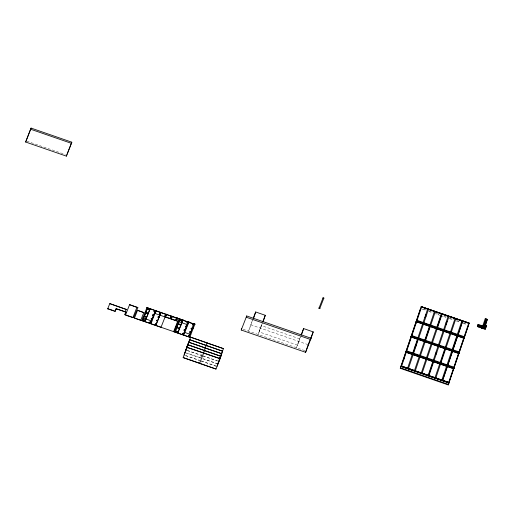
<?xml version="1.0" encoding="UTF-8"?>
<svg xmlns="http://www.w3.org/2000/svg" width="513" height="513" viewBox="0 0 513 513"><rect width="100%" height="100%" fill="white"/><g stroke="black" fill="none" stroke-linecap="round" stroke-linejoin="round"><path stroke-width="0.38" stroke-dasharray="2.56 1.92" d="M252.338 320.51L248.51 331.129L253.268 319.048M201.968 354.182L200.532 357.837L186.482 352.976M200.532 358.189L201.397 355.996M261.925 323.831L258.097 334.444L262.855 322.363M300.272 337.105L296.443 347.718L301.202 335.637M26.791 141.146L65.266 154.464M423.68 309.127L428.175 310.686M428.919 310.942L432.664 312.237M436.409 313.533L439.404 314.572M443.899 316.13L448.394 317.682M449.144 317.945L453.639 319.496M456.634 320.535L460.379 321.831M463.374 322.869L467.119 324.165M421.981 309.121L425.726 310.416M428.721 311.455L433.216 313.007M433.966 313.27L439.955 315.341M440.705 315.604L445.944 317.419M449.689 318.714L453.434 320.009M456.429 321.048L460.174 322.344M463.168 323.382L466.913 324.678M250.658 324.774L308.178 344.685M243.181 329.282L306.03 351.039M187.341 350.437L201.391 355.297M202.956 355.842L217.897 361.011M187.219 350.565L201.41 355.477M202.904 355.996L217.095 360.908M202.847 358.638L217.037 363.55M186.36 353.104L200.551 358.016M202.795 358.792L216.986 363.704M185.623 355.515L199.672 360.382M201.237 360.921L216.178 366.096M185.501 355.644L199.692 360.556M201.186 361.075L216.12 366.244M261.252 325.537L259.103 331.885L297.45 345.159L299.598 338.811L261.252 325.537"/><path stroke-width="0.77" d="M411.24 336.259L410.996 336.99L458.93 353.585L459.443 352.053L411.516 335.464L411.227 336.291L459.173 352.848M416.402 321.01L416.152 321.747L464.085 338.336L464.598 336.81L416.671 320.215L416.402 321.01L464.329 337.605M417.845 339.362L418.089 338.631L412.92 353.906L413.202 353.079M429.849 326.486L430.093 325.755L424.924 341.03L425.206 340.202M433.228 361.716L433.472 360.985L428.477 375.753L428.586 375.439M445.233 348.84L445.476 348.109L440.308 363.39L440.59 362.563M457.237 335.964L457.481 335.233L452.312 350.514L452.594 349.686M25.65 142.03L31.075 128.09L71.814 142.197L71.429 143.339L66.389 156.132L25.65 142.03L31.075 128.09M66.389 156.132L66.78 154.99M124.396 311.513L116.182 308.672L115.124 311.378L107.724 308.82L108.602 308.954M109.769 303.625L126.179 309.39L109.769 303.625L107.724 308.82M115.124 311.378L116.182 308.672M116.13 308.82L125.191 311.872M124.742 314.713L125.8 312M125.518 314.982L132.918 317.541L125.518 314.982L129.577 304.671L136.945 307.306L129.577 304.671M133.624 317.784L137.978 307.492M134.483 318.086L140.786 320.266L134.483 318.086L137.535 310.333L143.807 312.59L137.535 310.333M194.247 323.812L188.989 336.663L194.042 323.741L194.934 324.049L189.778 337.227L141.844 320.631L150.117 323.325M142.909 317.919L151.919 321.125M147.891 307.768L146.936 307.653L194.869 324.28M146.936 307.685L194.818 324.434L194.934 324.049M143.287 320.106L143.493 319.593M144.692 316.547L144.89 316.034M147.468 308.332L142.633 320.612L147.686 307.697M146.083 313.02L146.282 312.507M147.564 309.256L147.917 308.3M143.018 320.221L143.973 320.343M143.909 320.529L144.179 319.83M144.422 316.668L145.378 316.784M145.314 316.976L145.577 316.271M145.134 320.952L144.307 320.458M144.243 320.644L144.506 319.945M145.814 313.135L146.769 313.257M146.699 313.443L146.968 312.744M146.532 317.4L145.705 316.899M145.641 317.092L145.91 316.386M147.295 309.377L148.251 309.493M148.186 309.685L148.449 308.98L147.763 308.743M147.924 313.866L147.096 313.366M147.032 313.558L147.302 312.859M149.405 310.108L148.578 309.608M148.513 309.801L148.783 309.095L149.469 309.333M144.993 320.696L145.192 320.183M146.391 317.137L146.596 316.624M147.782 313.603L147.981 313.097M149.264 309.846L149.616 308.89M149.995 309.204L144.948 321.414L150.206 308.57M150.828 308.999L150.001 308.499L149.61 309.596L148.719 309.288M150.61 322.85L149.783 322.35M149.719 322.542L149.988 321.843M152.008 319.298L151.188 318.797M151.123 318.983L151.386 318.284M153.4 315.764L152.579 315.264M152.508 315.457L152.778 314.751M154.881 312L154.06 311.506M153.996 311.692L154.259 310.993M150.469 322.587L150.668 322.081M151.867 319.035L152.072 318.522M153.259 315.501L153.464 314.988M154.74 311.744L154.945 311.231M155.689 310.468L150.431 323.312L155.484 310.397L156.369 310.705L155.625 310.654M154.945 313.449L187.809 324.825M155.926 310.968L150.886 323.761L161.018 327.268L165.154 316.777L177.748 321.138L173.618 331.629L189.778 337.227M156.087 324.748L155.259 324.248M155.195 324.44L155.465 323.735M157.491 321.189L156.664 320.689M156.6 320.881L156.863 320.183M158.883 317.662L158.055 317.162M157.991 317.355L158.254 316.649M160.364 313.898L159.537 313.398M159.472 313.59C159.607 312.128 160.813 313.655 160.223 313.635M155.946 324.485L156.151 323.972M157.35 320.926L157.549 320.42M158.741 317.4L158.94 316.887M160.742 312.924L155.907 325.21L160.96 312.289L161.787 312.789M166.61 314.392L165.693 316.79L164.66 316.22M164.596 316.412L165.404 314.328M165.346 316.457L166.199 314.245L167.296 314.629L166.545 314.578M166.026 314.758L166.199 314.245M166.231 314.828L166.404 314.315L165.487 316.72M172.086 316.284L171.169 318.688L170.136 318.118M170.072 318.31L170.887 316.226M170.823 318.355L171.675 316.143L172.772 316.521L172.022 316.476M171.708 316.72L171.881 316.213L170.964 318.618M171.374 319.137L172.362 316.656M177.569 318.182L176.645 320.587L175.619 320.016M175.555 320.202L176.363 318.118M176.299 320.253L177.152 318.041L178.248 318.419L177.498 318.374M177.357 318.111L176.44 320.51M179.172 318.81L180.127 318.926L175.074 331.84L179.916 318.855M175.523 331.263L175.722 330.75M176.921 327.704L177.126 327.191M178.46 323.145L178.248 323.78L179.204 323.902M178.312 324.178L178.665 323.216M179.794 320.413C179.364 320.074 181.294 319.637 180.416 320.843L179.524 320.535M175.254 331.379L176.209 331.501M176.145 331.687L176.408 330.988M176.652 327.826L177.607 327.942M177.543 328.134L177.812 327.429M178.043 324.293L178.999 324.415M178.005 332.334L177.184 331.834M177.12 332.026L177.383 331.327M179.409 328.782L178.582 328.282M178.518 328.467L178.787 327.769M180.8 325.248L179.973 324.748M179.909 324.941L180.172 324.235M182.282 321.484L181.455 320.991M181.39 321.176C181.525 319.714 182.737 321.241 182.141 321.228M177.864 332.071L178.069 331.565M179.268 328.519L179.467 328.006M180.659 324.986L180.858 324.472M183.083 319.952L177.825 332.796L182.878 319.881L183.705 320.375M183.487 334.232L182.66 333.732M182.596 333.925L182.859 333.219M184.885 330.673L184.058 330.173M183.994 330.366L184.263 329.667M186.277 327.147L185.45 326.646M185.385 326.839L185.655 326.133L186.334 326.371M187.758 323.382L186.931 322.882M186.867 323.075L187.136 322.376L187.822 322.606M183.346 333.969L183.545 333.456M184.744 330.41L184.949 329.904M186.136 326.884L186.488 325.928M187.617 323.119L187.97 322.164M183.776 335.06L188.79 322.344M184.789 332.501L190.836 334.514M188.56 321.843L183.301 334.694L188.354 321.773L189.246 322.081L188.495 322.036M189.169 336.201L188.348 335.701M188.277 335.893L188.547 335.188M190.573 332.642L189.746 332.142M189.682 332.334L189.945 331.635M191.965 329.115L191.137 328.615M191.073 328.801L191.336 328.102L192.022 328.339M193.446 325.351L192.619 324.851M192.555 325.043L192.817 324.338M189.028 335.938L189.233 335.425M190.432 332.379L190.631 331.873M191.824 328.852L192.176 327.897M193.305 325.088L193.504 324.575M190.092 336.336L189.348 336.284M183.147 357.67L187.207 347.359L220.096 358.658L216.011 369.046L183.173 357.593L199.608 363.281M184.007 355.131L188.066 344.819L204.495 350.507L203.321 353.508M184.892 352.514L188.925 342.28L205.354 347.968L204.18 350.969M185.751 349.969L189.784 339.734L206.213 345.422L205.04 348.423M186.61 347.429L190.644 337.195L207.079 342.883L205.925 345.807M193.17 328.532L192.42 328.48M187.181 347.436L220.096 358.658M188.066 344.819L220.904 356.272L204.469 350.584M188.925 342.28L221.763 353.733L205.328 348.045M189.784 339.734L222.623 351.187L206.188 345.499M190.644 337.195L223.482 348.648L207.053 342.96M203.61 353.124L199.583 363.358L216.011 369.046M216.922 366.353L220.956 356.118M241.232 330.026L246.702 315.963L311.07 338.247L305.601 352.309L241.232 330.026L241.661 328.756M246.702 315.963L246.272 317.233L310.641 339.516L313.219 331.892L303.632 328.576L301.112 334.97M253.55 318.336L255.698 311.981L265.285 315.303L263.137 321.651M301.484 334.925L303.632 328.576M323.883 298.079L319.721 308.653L319.849 308.313L319.028 308.031L318.926 308.377L323.055 297.796L323.883 298.079L323.761 298.425M323.055 297.796L322.94 298.136M305.601 352.309L308.178 344.685M469.241 323.087L421.231 306.697L469.241 323.087L448.215 384.91L400.281 368.315L420.686 308.089L420.48 308.602M401.493 366.423L421.699 306.703M417.537 338.901L412.58 353.521M417.806 338.144L422.693 323.652M413.202 354.432L408.29 368.924M418.358 339.183L413.407 353.803M418.602 338.42L423.514 323.934M423.757 323.177L428.547 309.07M414.158 354.759L414.421 353.996M419.32 339.516L419.519 338.901M424.475 324.267L424.732 323.504M415.53 355.233L415.729 354.618M420.686 339.991L420.942 339.228M425.841 324.742L426.104 323.979M422.058 340.465L422.314 339.702M427.214 325.216L427.47 324.453M419.23 356.503L414.318 370.995M419.487 355.753L424.386 341.267M429.541 326.024L424.591 340.645M429.811 325.268L434.517 311.295M420.051 356.785L415.139 371.284M420.288 356.035L425.206 341.555M425.45 340.792L430.362 326.306M426.072 358.888L421.218 373.24M426.341 358.132L431.234 343.639M436.659 327.64L441.366 313.667M421.975 373.656L426.893 359.171M432.055 343.922L427.098 358.549M432.299 343.159L437.211 328.679M437.454 327.916L442.187 313.95M443.065 314.533L443.2 314.142M444.438 315.008L444.508 314.764M428.079 375.625L432.869 361.396M433.19 360.504L438.076 346.012M438.339 345.249L443.238 330.763M443.508 330.013L448.208 316.034M428.868 375.894L433.741 361.537M433.985 360.78L438.904 346.294M439.16 345.531L444.059 331.045M432.715 376.798L432.587 377.17M434.081 377.267L433.953 377.645M439.769 363.627L434.857 378.119M440.039 362.871L444.925 348.378M445.194 347.628L450.087 333.136M450.356 332.379L455.114 318.272M440.59 363.909L435.678 378.408M445.746 348.667L440.795 363.287M445.989 347.904L450.908 333.418M451.145 332.655L455.877 318.688M446.618 365.993L441.706 380.492M446.887 365.243L451.773 350.751M452.043 350.001L456.929 335.502M457.198 334.752L461.905 320.779M442.565 380.64L447.419 366.282L442.527 380.774M447.682 365.519L452.581 351.033L447.644 365.654M452.838 350.27L457.737 335.791L452.799 350.411M462.764 320.926L457.994 335.027L462.726 321.061M448.554 382.858L468.805 323.01M448.215 384.91L468.613 324.684M478.033 324.498L477.334 326.544L478.033 324.498L478.853 324.787L478.154 326.826L478.732 324.896M479.213 324.909C478.161 330.346 478.315 323.575 480.033 325.191L479.334 327.236L478.584 326.973M480.501 327.64L479.674 327.352L480.437 325.12L481.265 325.402L480.501 327.64L481.265 325.402M480.95 327.801L481.585 325.736L482.406 326.018L481.707 328.064L482.406 326.018M485.991 319.028L482.823 328.435L486.055 318.9L485.253 318.772M486.529 319.06L483.361 328.621L486.529 319.06L487.35 319.342L484.118 328.884L487.35 319.342M485.773 325.043L484.432 328.993L485.253 329.275L486.593 325.332L485.792 325.204M485.253 329.275L486.593 325.332M448.971 382.987L401.038 366.391L401.198 365.955L449.035 382.813L401.031 366.41L421.231 306.703M437.211 327.326L436.941 328.121L441.828 313.667M67.056 154.278L71.814 142.197M125.166 311.949L126.204 309.313M125.012 314.802L126.076 312.096M132.918 317.541L136.997 307.152M140.786 320.266L143.858 312.436M141.844 320.631L147 307.46M176.953 318.554L177.152 318.041M174.08 331.789L179.12 318.996M178.934 324.601L179.14 324.088M219.737 358.151L223.533 348.494M219.166 359.959L222.674 351.033M217.73 363.961L221.815 353.579M253.178 318.381L255.698 311.981M263.047 320.984L265.285 315.303M308.46 343.973L313.219 331.892M415.645 323.216L416.114 323.216M416.203 321.561L464.137 338.157M411.048 336.81L458.975 353.399M411.304 336.053L459.231 352.649M406.142 351.302L454.076 367.892M403.25 359.934L403.596 360.197M400.281 368.315L400.486 367.802L448.413 384.397M427.669 308.929L422.898 323.03M412.324 354.284L407.469 368.642M417.101 355.092L416.851 355.83M435.338 311.583L430.567 325.684M436.332 328.532L431.433 343.017M449.035 316.322L444.264 330.423M469.151 323.28L421.282 306.575M464.393 337.4L416.511 320.683M453.819 368.648L405.886 352.053L408.104 352.803M485.195 318.753L482.002 328.153L482.823 328.435M481.707 328.064L480.957 327.794M483.291 328.602L484.118 328.884M30.69 129.238L71.429 143.339M421.154 306.947L469.087 323.53M477.404 326.563L478.09 326.8M425.822 314.411L426.643 314.693M446.361 321.523L447.182 321.805M425.341 315.841L426.162 316.123M445.88 322.953L446.701 323.235M424.854 317.271L425.675 317.553M445.399 324.376L446.22 324.665M416.543 321.946L416.075 321.946L416.485 322.081M319.035 308.044L319.83 308.319M415.453 345.063L416.274 345.345M435.986 352.2L436.807 352.489M456.339 359.857L456.756 359.998L456.288 359.991M415.088 346.14L415.908 346.422M435.627 353.252L436.454 353.534M455.91 361.133L456.326 361.267L455.858 361.261M414.722 347.218L415.543 347.506M435.274 354.297L436.095 354.586M404.077 358.792L403.609 358.786L404.026 358.927M401.211 365.897L449.144 382.486M405.642 367.584L413.863 370.418M422.077 373.272L427.31 375.074M433.408 377.19L449.093 382.615M401.089 366.263L449.035 382.813M165.34 314.52L166.436 314.899M170.823 316.412L171.913 316.797M176.299 318.31L177.395 318.688M147.494 308.864L148.385 309.172M154.195 311.186L155.086 311.494M159.671 313.077L160.563 313.385M179.73 320.022L180.621 320.33M181.589 320.67L182.481 320.978M187.072 322.562L187.957 322.869M192.753 324.53L193.645 324.838M146.013 312.622L146.904 312.93M147.237 313.045L148.122 313.353M152.714 314.944L153.605 315.251M158.19 316.842L159.081 317.149M180.108 324.428L180.999 324.735M185.591 326.326L186.476 326.634M191.272 328.294L192.163 328.602M144.621 316.155L145.512 316.463M145.846 316.579L146.737 316.887M151.322 318.477L152.214 318.785M156.798 320.368L157.69 320.676M176.857 327.313L177.748 327.621M178.723 327.961L179.608 328.269M184.199 329.853L185.09 330.16M189.881 331.821L190.772 332.129M143.223 319.714L144.115 320.022M144.442 320.138L145.333 320.445M149.924 322.029L150.809 322.337M155.401 323.927L156.292 324.235M175.452 330.872L176.344 331.18M177.318 331.513L178.21 331.821M182.795 333.412L183.686 333.719M188.483 335.38L189.374 335.688M109.333 309.204L114.444 310.974M406.084 351.508L405.841 352.239L453.768 368.828L454.287 367.302L406.354 350.706L406.072 351.533L454.005 368.129L406.084 351.508"/></g></svg>
